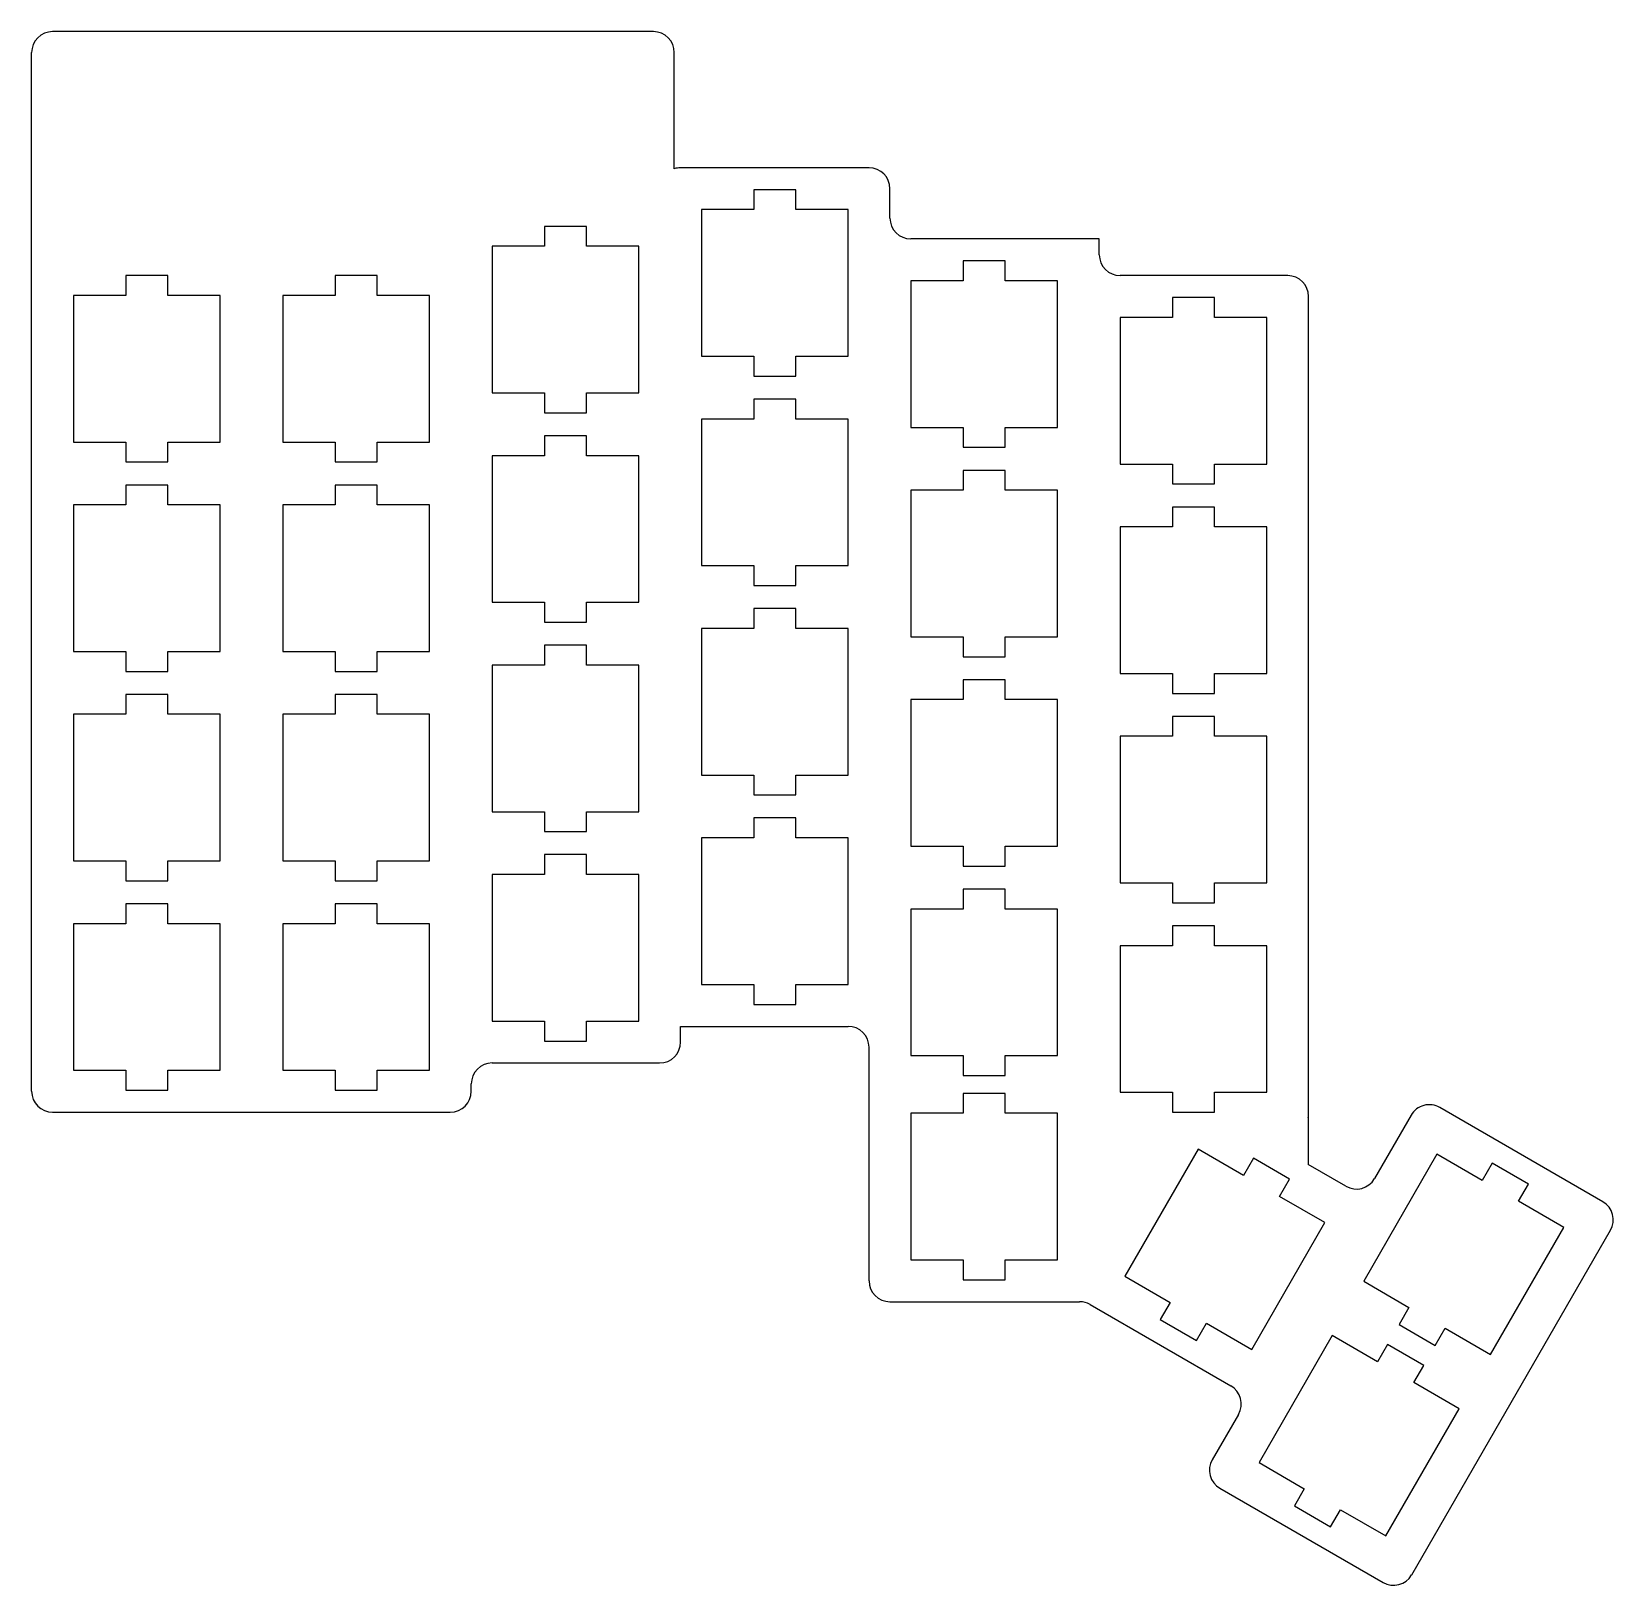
# Model space of a CAD drawing. Header units: millimetres. Extents: x -11 to 140, y -56 to 92.
import ezdxf

# ---------------------------------------------------------------- set-up
doc = ezdxf.new("R2010")
doc.units = ezdxf.units.MM

msp = doc.modelspace()

# ---------------------------------------------------------------- linework, layer by layer
at = {"linetype": 'CONTINUOUS'}
for p, q in [((48.4, 92.2), (-9, 92.2)), ((-11, -9), (-11, 90.2)), ((50.4, 79.11), (50.4, 90.2)), ((69, 79.2), (51, 79.2)), ((62, 77.1), (58, 77.1)), ((58, 77.1), (58, 75.2)), ((62, 75.2), (62, 77.1)), ((71, 74.4), (71, 77.2)), ((58, 75.2), (53, 75.2)), ((53, 75.2), (53, 61.2)), ((67, 75.2), (62, 75.2)), ((67, 61.2), (67, 75.2)), ((42, 73.6), (38, 73.6)), ((38, 73.6), (38, 71.7)), ((42, 71.7), (42, 73.6)), ((38, 71.7), (33, 71.7)), ((33, 71.7), (33, 57.7)), ((47, 71.7), (42, 71.7)), ((47, 57.7), (47, 71.7)), ((91, 72.4), (73, 72.4)), ((91, 70.9), (91, 72.4)), ((82, 70.3), (78, 70.3)), ((78, 70.3), (78, 68.4)), ((82, 68.4), (82, 70.3)), ((2, 68.9), (-2, 68.9)), ((-2, 68.9), (-2, 67)), ((2, 67), (2, 68.9)), ((22, 68.9), (18, 68.9)), ((18, 68.9), (18, 67)), ((22, 67), (22, 68.9)), ((78, 68.4), (73, 68.4)), ((73, 68.4), (73, 54.4)), ((87, 68.4), (82, 68.4)), ((87, 54.4), (87, 68.4)), ((109, 68.9), (93, 68.9)), ((-2, 67), (-7, 67)), ((-7, 67), (-7, 53)), ((7, 67), (2, 67)), ((7, 53), (7, 67)), ((18, 67), (13, 67)), ((13, 67), (13, 53)), ((27, 67), (22, 67)), ((27, 53), (27, 67)), ((102, 66.8), (98, 66.8)), ((98, 66.8), (98, 64.9)), ((102, 64.9), (102, 66.8)), ((111, -11.1), (111, 66.9)), ((98, 64.9), (93, 64.9)), ((93, 64.9), (93, 50.9)), ((107, 64.9), (102, 64.9)), ((107, 50.9), (107, 64.9)), ((53, 61.2), (58, 61.2)), ((58, 61.2), (58, 59.3)), ((62, 61.2), (67, 61.2)), ((62, 59.3), (62, 61.2)), ((58, 59.3), (62, 59.3)), ((33, 57.7), (38, 57.7)), ((38, 57.7), (38, 55.8)), ((42, 57.7), (47, 57.7)), ((42, 55.8), (42, 57.7)), ((62, 57.1), (58, 57.1)), ((58, 57.1), (58, 55.2)), ((62, 55.2), (62, 57.1)), ((38, 55.8), (42, 55.8)), ((58, 55.2), (53, 55.2)), ((53, 55.2), (53, 41.2)), ((67, 55.2), (62, 55.2)), ((67, 41.2), (67, 55.2)), ((-7, 53), (-2, 53)), ((-2, 53), (-2, 51.1)), ((2, 53), (7, 53)), ((2, 51.1), (2, 53)), ((13, 53), (18, 53)), ((18, 53), (18, 51.1)), ((22, 53), (27, 53)), ((22, 51.1), (22, 53)), ((42, 53.6), (38, 53.6)), ((38, 53.6), (38, 51.7)), ((42, 51.7), (42, 53.6)), ((73, 54.4), (78, 54.4)), ((78, 54.4), (78, 52.5)), ((82, 54.4), (87, 54.4)), ((82, 52.5), (82, 54.4)), ((38, 51.7), (33, 51.7)), ((33, 51.7), (33, 37.7)), ((47, 51.7), (42, 51.7)), ((47, 37.7), (47, 51.7)), ((78, 52.5), (82, 52.5)), ((-2, 51.1), (2, 51.1)), ((18, 51.1), (22, 51.1)), ((82, 50.3), (78, 50.3)), ((78, 50.3), (78, 48.4)), ((82, 48.4), (82, 50.3)), ((93, 50.9), (98, 50.9)), ((98, 50.9), (98, 49)), ((102, 50.9), (107, 50.9)), ((102, 49), (102, 50.9)), ((2, 48.9), (-2, 48.9)), ((-2, 48.9), (-2, 47)), ((2, 47), (2, 48.9)), ((22, 48.9), (18, 48.9)), ((18, 48.9), (18, 47)), ((22, 47), (22, 48.9)), ((78, 48.4), (73, 48.4)), ((73, 48.4), (73, 34.4)), ((87, 48.4), (82, 48.4)), ((87, 34.4), (87, 48.4)), ((98, 49), (102, 49)), ((-2, 47), (-7, 47)), ((-7, 47), (-7, 33)), ((7, 47), (2, 47)), ((7, 33), (7, 47)), ((18, 47), (13, 47)), ((13, 47), (13, 33)), ((27, 47), (22, 47)), ((27, 33), (27, 47)), ((102, 46.8), (98, 46.8)), ((98, 46.8), (98, 44.9)), ((102, 44.9), (102, 46.8)), ((98, 44.9), (93, 44.9)), ((93, 44.9), (93, 30.9)), ((107, 44.9), (102, 44.9)), ((107, 30.9), (107, 44.9)), ((53, 41.2), (58, 41.2)), ((58, 41.2), (58, 39.3)), ((62, 41.2), (67, 41.2)), ((62, 39.3), (62, 41.2)), ((58, 39.3), (62, 39.3)), ((33, 37.7), (38, 37.7)), ((38, 37.7), (38, 35.8)), ((42, 37.7), (47, 37.7)), ((42, 35.8), (42, 37.7)), ((62, 37.1), (58, 37.1)), ((58, 37.1), (58, 35.2)), ((62, 35.2), (62, 37.1)), ((38, 35.8), (42, 35.8)), ((58, 35.2), (53, 35.2)), ((53, 35.2), (53, 21.2)), ((67, 35.2), (62, 35.2)), ((67, 21.2), (67, 35.2)), ((42, 33.6), (38, 33.6)), ((38, 33.6), (38, 31.7)), ((42, 31.7), (42, 33.6)), ((73, 34.4), (78, 34.4)), ((78, 34.4), (78, 32.5)), ((82, 34.4), (87, 34.4)), ((82, 32.5), (82, 34.4)), ((-7, 33), (-2, 33)), ((-2, 33), (-2, 31.1)), ((2, 33), (7, 33)), ((2, 31.1), (2, 33)), ((13, 33), (18, 33)), ((18, 33), (18, 31.1)), ((22, 33), (27, 33)), ((22, 31.1), (22, 33)), ((78, 32.5), (82, 32.5)), ((-2, 31.1), (2, 31.1)), ((18, 31.1), (22, 31.1)), ((38, 31.7), (33, 31.7)), ((33, 31.7), (33, 17.7)), ((47, 31.7), (42, 31.7)), ((47, 17.7), (47, 31.7)), ((82, 30.3), (78, 30.3)), ((78, 30.3), (78, 28.4)), ((82, 28.4), (82, 30.3)), ((93, 30.9), (98, 30.9)), ((98, 30.9), (98, 29)), ((102, 30.9), (107, 30.9)), ((102, 29), (102, 30.9)), ((2, 28.9), (-2, 28.9)), ((-2, 28.9), (-2, 27)), ((2, 27), (2, 28.9)), ((22, 28.9), (18, 28.9)), ((18, 28.9), (18, 27)), ((22, 27), (22, 28.9)), ((98, 29), (102, 29)), ((78, 28.4), (73, 28.4)), ((73, 28.4), (73, 14.4)), ((87, 28.4), (82, 28.4)), ((87, 14.4), (87, 28.4)), ((-2, 27), (-7, 27)), ((-7, 27), (-7, 13)), ((7, 27), (2, 27)), ((7, 13), (7, 27)), ((18, 27), (13, 27)), ((13, 27), (13, 13)), ((27, 27), (22, 27)), ((27, 13), (27, 27)), ((102, 26.8), (98, 26.8)), ((98, 26.8), (98, 24.9)), ((102, 24.9), (102, 26.8)), ((98, 24.9), (93, 24.9)), ((93, 24.9), (93, 10.9)), ((107, 24.9), (102, 24.9)), ((107, 10.9), (107, 24.9)), ((53, 21.2), (58, 21.2)), ((58, 21.2), (58, 19.3)), ((62, 21.2), (67, 21.2)), ((62, 19.3), (62, 21.2)), ((58, 19.3), (62, 19.3)), ((33, 17.7), (38, 17.7)), ((38, 17.7), (38, 15.8)), ((42, 17.7), (47, 17.7)), ((42, 15.8), (42, 17.7)), ((62, 17.1), (58, 17.1)), ((58, 17.1), (58, 15.2)), ((62, 15.2), (62, 17.1)), ((38, 15.8), (42, 15.8)), ((58, 15.2), (53, 15.2)), ((53, 15.2), (53, 1.2)), ((67, 15.2), (62, 15.2)), ((67, 1.2), (67, 15.2)), ((73, 14.4), (78, 14.4)), ((78, 14.4), (78, 12.5)), ((82, 14.4), (87, 14.4)), ((82, 12.5), (82, 14.4)), ((-7, 13), (-2, 13)), ((-2, 13), (-2, 11.1)), ((2, 13), (7, 13)), ((2, 11.1), (2, 13)), ((13, 13), (18, 13)), ((18, 13), (18, 11.1)), ((22, 13), (27, 13)), ((22, 11.1), (22, 13)), ((42, 13.6), (38, 13.6)), ((38, 13.6), (38, 11.7)), ((42, 11.7), (42, 13.6)), ((78, 12.5), (82, 12.5)), ((-2, 11.1), (2, 11.1)), ((18, 11.1), (22, 11.1)), ((38, 11.7), (33, 11.7)), ((33, 11.7), (33, -2.3)), ((47, 11.7), (42, 11.7)), ((47, -2.3), (47, 11.7)), ((93, 10.9), (98, 10.9)), ((98, 10.9), (98, 9)), ((102, 10.9), (107, 10.9)), ((102, 9), (102, 10.9)), ((82, 10.3), (78, 10.3)), ((78, 10.3), (78, 8.4)), ((82, 8.4), (82, 10.3)), ((2, 8.9), (-2, 8.9)), ((-2, 8.9), (-2, 7)), ((2, 7), (2, 8.9)), ((22, 8.9), (18, 8.9)), ((18, 8.9), (18, 7)), ((22, 7), (22, 8.9)), ((78, 8.4), (73, 8.4)), ((73, 8.4), (73, -5.6)), ((87, 8.4), (82, 8.4)), ((87, -5.6), (87, 8.4)), ((98, 9), (102, 9)), ((-2, 7), (-7, 7)), ((-7, 7), (-7, -7)), ((7, 7), (2, 7)), ((7, -7), (7, 7)), ((18, 7), (13, 7)), ((13, 7), (13, -7)), ((27, 7), (22, 7)), ((27, -7), (27, 7)), ((102, 6.8), (98, 6.8)), ((98, 6.8), (98, 4.9)), ((102, 4.9), (102, 6.8)), ((98, 4.9), (93, 4.9)), ((93, 4.9), (93, -9.1)), ((107, 4.9), (102, 4.9)), ((107, -9.1), (107, 4.9)), ((53, 1.2), (58, 1.2)), ((58, 1.2), (58, -0.7)), ((62, 1.2), (67, 1.2)), ((62, -0.7), (62, 1.2)), ((58, -0.7), (62, -0.7)), ((33, -2.3), (38, -2.3)), ((38, -2.3), (38, -4.2)), ((42, -2.3), (47, -2.3)), ((42, -4.2), (42, -2.3)), ((51, -4.3), (51, -2.8)), ((51, -2.8), (67, -2.8)), ((38, -4.2), (42, -4.2)), ((69, -27.1), (69, -4.8)), ((73, -5.6), (78, -5.6)), ((78, -5.6), (78, -7.5)), ((82, -5.6), (87, -5.6)), ((82, -7.5), (82, -5.6)), ((-7, -7), (-2, -7)), ((-2, -7), (-2, -8.9)), ((2, -7), (7, -7)), ((2, -8.9), (2, -7)), ((13, -7), (18, -7)), ((18, -7), (18, -8.9)), ((22, -7), (27, -7)), ((22, -8.9), (22, -7)), ((33, -6.3), (49, -6.3)), ((78, -7.5), (82, -7.5)), ((-2, -8.9), (2, -8.9)), ((18, -8.9), (22, -8.9)), ((31, -9), (31, -8.3)), ((82, -9.2), (78, -9.2)), ((78, -9.2), (78, -11.1)), ((82, -11.1), (82, -9.2)), ((93, -9.1), (98, -9.1)), ((98, -9.1), (98, -11)), ((102, -9.1), (107, -9.1)), ((102, -11), (102, -9.1)), ((139.11, -19.55), (123.53, -10.55)), ((-9, -11), (29, -11)), ((78, -11.1), (73, -11.1)), ((73, -11.1), (73, -25.1)), ((87, -11.1), (82, -11.1)), ((87, -25.1), (87, -11.1)), ((98, -11), (102, -11)), ((110.96, -11.5), (110.96, -15.99)), ((120.79, -11.28), (117.29, -17.34)), ((100.44, -14.54), (93.44, -26.66)), ((104.77, -17.04), (100.44, -14.54)), ((123.26, -15.01), (116.26, -27.14)), ((127.59, -17.51), (123.26, -15.01)), ((105.72, -15.39), (104.77, -17.04)), ((109.18, -17.39), (105.72, -15.39)), ((114.56, -18.07), (110.96, -15.99)), ((128.54, -15.87), (127.59, -17.51)), ((132, -17.87), (128.54, -15.87)), ((108.23, -19.04), (109.18, -17.39)), ((131.05, -19.51), (132, -17.87)), ((112.56, -21.54), (108.23, -19.04)), ((135.38, -22.01), (131.05, -19.51)), ((105.56, -33.66), (112.56, -21.54)), ((120.85, -55.19), (139.85, -22.28)), ((128.38, -34.14), (135.38, -22.01)), ((73, -25.1), (78, -25.1)), ((78, -25.1), (78, -27)), ((82, -25.1), (87, -25.1)), ((82, -27), (82, -25.1)), ((78, -27), (82, -27)), ((93.44, -26.66), (97.77, -29.16)), ((116.26, -27.14), (120.59, -29.64)), ((71, -29.1), (89.12, -29.1)), ((90.12, -29.37), (103.56, -37.13)), ((97.77, -29.16), (96.82, -30.81)), ((120.59, -29.64), (119.64, -31.28)), ((96.82, -30.81), (100.28, -32.81)), ((100.28, -32.81), (101.23, -31.16)), ((101.23, -31.16), (105.56, -33.66)), ((119.64, -31.28), (123.1, -33.28)), ((123.1, -33.28), (124.05, -31.64)), ((124.05, -31.64), (128.38, -34.14)), ((113.26, -32.33), (106.26, -44.46)), ((117.59, -34.83), (113.26, -32.33)), ((118.54, -33.19), (117.59, -34.83)), ((122, -35.19), (118.54, -33.19)), ((121.05, -36.83), (122, -35.19)), ((125.38, -39.33), (121.05, -36.83)), ((104.29, -39.86), (101.79, -44.19)), ((118.38, -51.46), (125.38, -39.33)), ((106.26, -44.46), (110.59, -46.96)), ((102.53, -46.92), (118.11, -55.92)), ((110.59, -46.96), (109.64, -48.6)), ((109.64, -48.6), (113.1, -50.6)), ((113.1, -50.6), (114.05, -48.96)), ((114.05, -48.96), (118.38, -51.46))]:
    msp.add_line(p, q, dxfattribs=at)
for centre, start, end in [((-9, 90.2), 90, 180), ((48.4, 90.2), 0, 90), ((51, 77.2), 90, 107.4576), ((69, 77.2), 0, 90), ((73, 74.4), 180, 270), ((93, 70.9), 180, 270), ((109, 66.9), 0, 90), ((67, -4.8), 0, 90), ((49, -4.3), 270, 0), ((33, -8.3), 90, 180), ((-9, -9), 180, 270), ((29, -9), 270, 0), ((122.53, -12.28), 60, 150), ((109, -11.1), 348.5217, 0), ((115.56, -16.34), 240, 330), ((138.11, -21.28), 330, 60), ((71, -27.1), 180, 270), ((89.12, -31.1), 60, 90), ((102.56, -38.86), 330, 60), ((103.53, -45.19), 150, 240), ((119.11, -54.19), 240, 330)]:
    msp.add_arc(centre, 2, start, end, dxfattribs=at)

doc.saveas('drawing.dxf')
